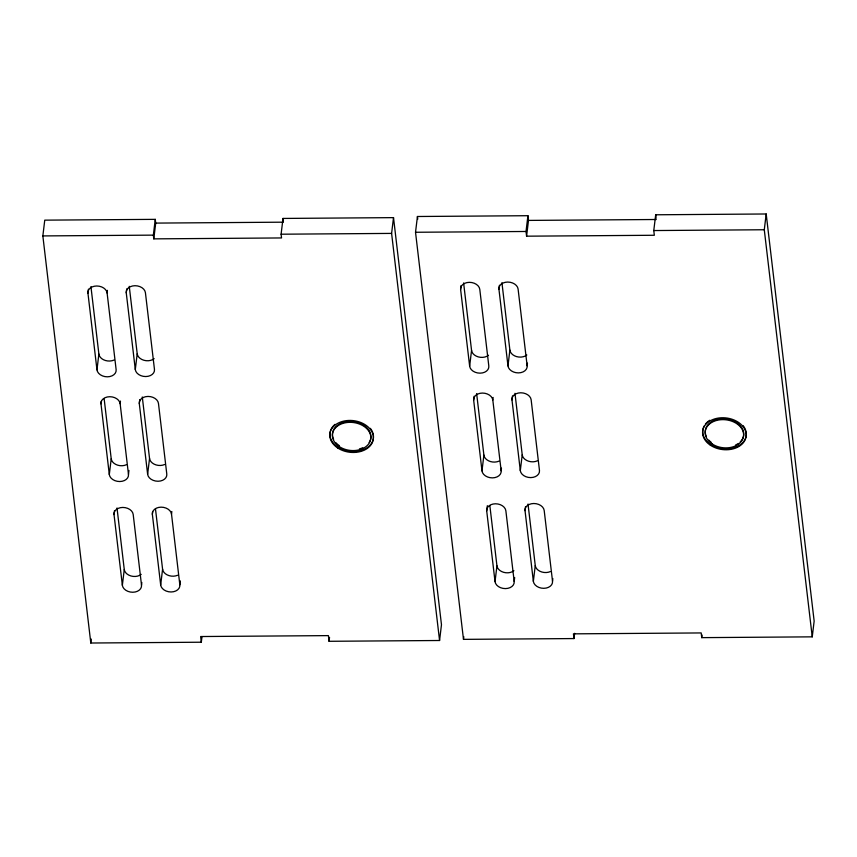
<?xml version="1.0" encoding="UTF-8"?>
<svg xmlns="http://www.w3.org/2000/svg" width="857" height="857" viewBox="0 0 857 857"><rect width="100%" height="100%" fill="white"/><g stroke="black" fill="none" stroke-linecap="round" stroke-linejoin="round"><path stroke-width="1.29" d="M42.85 235.921L44.757 220.153L155.256 219.36L155.706 223.099L153.789 238.867L281.546 237.946L281.096 234.207L283.014 218.439L393.513 217.635L441.473 624.732L439.566 640.5L329.067 641.293L328.392 635.615L200.645 636.537L201.309 642.214L90.81 643.018L42.85 235.921L153.349 235.129L155.256 219.36M107.414 290.362L107.104 292.987L116.134 369.678A9.652 7.027 6.9 0 1 107.382 376.812A9.652 7.027 6.9 0 1 96.97 369.817L87.939 293.126L88.41 289.184M96.97 369.817L98.876 354.048L90.938 286.613M128.946 470.45L128.475 474.392A9.652 7.027 6.9 0 1 119.723 481.527A9.652 7.027 6.9 0 1 109.31 474.532L100.987 403.851L101.297 401.226M126.258 292.848A9.652 7.027 6.9 0 1 135.01 285.713A9.652 7.027 6.9 0 1 145.422 292.708L154.464 369.399A9.652 7.027 6.9 0 1 145.711 376.544A9.652 7.027 6.9 0 1 135.299 369.538L126.258 292.848L126.74 288.905M109.31 474.532L111.217 458.763L104.126 398.559M90.81 643.018L91.292 639.076M128.475 474.392L120.141 403.711L120.462 401.087M141.834 582.492L141.512 585.117A9.652 7.027 6.9 0 1 132.771 592.251A9.652 7.027 6.9 0 1 122.358 585.256L114.024 514.575L114.506 510.633M135.299 369.538L137.206 353.77L129.257 286.334M139.305 403.572A9.652 7.027 6.9 0 1 148.057 396.437A9.652 7.027 6.9 0 1 158.47 403.443L166.794 474.114A9.652 7.027 6.9 0 1 158.052 481.248A9.652 7.027 6.9 0 1 147.629 474.253L139.305 403.572L139.787 399.63M122.358 585.256L124.265 569.487L117.013 507.976M147.629 474.253L149.547 458.484L142.294 396.973M180.324 580.896L179.841 584.838A9.652 7.027 6.9 0 1 171.089 591.973A9.652 7.027 6.9 0 1 160.677 584.977L152.353 514.307L152.675 511.672M160.677 584.977L162.584 569.209L155.492 509.004M179.841 584.838L171.518 514.168L171.829 511.533M201.309 642.214L201.952 636.965M329.067 641.293L329.538 637.351M439.566 640.5L391.606 233.404L393.513 217.635M415.527 232.268L417.434 216.5L527.933 215.707L528.49 220.41L526.584 236.178L654.33 235.268L653.773 230.554L655.691 214.786L766.19 213.982L814.15 621.079L812.243 636.847L701.744 637.64L701.187 632.937L573.44 633.848L573.986 638.561L463.487 639.365L415.527 232.268L526.027 231.476L527.933 215.707M460.616 289.473A9.652 7.027 6.9 0 1 469.357 282.339A9.652 7.027 6.9 0 1 479.781 289.334L488.811 366.025A9.652 7.027 6.9 0 1 480.059 373.159A9.652 7.027 6.9 0 1 469.647 366.164L460.616 289.473L461.087 285.531M469.647 366.164L471.554 350.395L463.616 282.96M501.463 468.104L501.152 470.739A9.652 7.027 6.9 0 1 492.4 477.874A9.652 7.027 6.9 0 1 481.988 470.879L473.664 400.198L474.135 396.255M527.451 363.122L527.141 365.746A9.652 7.027 6.9 0 1 518.389 372.891A9.652 7.027 6.9 0 1 507.976 365.885L498.935 289.195L499.417 285.252M481.988 470.879L483.894 455.11L476.642 393.588M463.487 639.365L463.808 636.73M501.152 470.739L492.818 400.058L493.139 397.434M514.671 577.522L514.189 581.464A9.652 7.027 6.9 0 1 505.448 588.598A9.652 7.027 6.9 0 1 495.035 581.603L486.701 510.922L487.344 505.673M507.976 365.885L509.883 350.117L501.934 282.681M511.983 399.919A9.652 7.027 6.9 0 1 520.735 392.785A9.652 7.027 6.9 0 1 531.147 399.791L539.471 470.461A9.652 7.027 6.9 0 1 530.729 477.595A9.652 7.027 6.9 0 1 520.306 470.6L511.983 399.919L512.465 395.977M495.035 581.603L496.942 565.834L489.85 505.63M520.306 470.6L522.224 454.831L514.971 393.32M552.84 578.561L552.519 581.185A9.652 7.027 6.9 0 1 543.767 588.32A9.652 7.027 6.9 0 1 533.354 581.325L525.03 510.654L525.502 506.712M533.354 581.325L535.261 565.556L528.019 504.045M573.986 638.561L574.629 633.312M701.744 637.64L702.054 635.016M812.243 636.847L764.283 229.751L766.19 213.982M155.706 223.099L283.453 222.177M528.49 220.41L656.237 219.499M653.773 230.554L764.283 229.751M281.096 234.207L391.606 233.404M655.691 214.786L656.098 218.321M526.027 231.476L526.584 236.178M527.141 365.746L518.099 289.055A9.652 7.027 6.9 0 0 507.687 282.06A9.652 7.027 6.9 0 0 498.935 289.195M552.519 581.185L544.195 510.515A9.652 7.027 6.9 0 0 533.782 503.509A9.652 7.027 6.9 0 0 525.03 510.654M514.189 581.464L505.866 510.783A9.652 7.027 6.9 0 0 495.453 503.787A9.652 7.027 6.9 0 0 486.701 510.922M417.434 216.5L417.745 219.146M283.014 218.439L283.303 220.935M153.349 235.129L153.789 238.867M141.512 585.117L133.189 514.436A9.652 7.027 6.9 0 0 122.776 507.44A9.652 7.027 6.9 0 0 114.024 514.575M100.987 403.851A9.652 7.027 6.9 0 1 109.728 396.716A9.652 7.027 6.9 0 1 120.141 403.711M87.939 293.126A9.652 7.027 6.9 0 1 96.691 285.992A9.652 7.027 6.9 0 1 107.104 292.987M152.353 514.307A9.652 7.027 6.9 0 1 161.105 507.162A9.652 7.027 6.9 0 1 171.518 514.168M141.212 574.361A9.652 7.027 6.9 0 1 130.95 575.968A9.652 7.027 6.9 0 1 124.265 569.487M126.311 464.773A9.652 7.027 6.9 0 1 111.217 458.763M113.97 360.069A9.652 7.027 6.9 0 1 98.876 354.048M177.678 575.229A9.652 7.027 6.9 0 1 162.584 569.209M164.64 464.505A9.652 7.027 6.9 0 1 149.547 458.484M154.153 358.655A9.652 7.027 6.9 0 1 143.89 360.261A9.652 7.027 6.9 0 1 137.206 353.77M513.889 570.708A9.652 7.027 6.9 0 1 503.627 572.315A9.652 7.027 6.9 0 1 496.942 565.834M498.988 461.12A9.652 7.027 6.9 0 1 483.894 455.11M488.501 355.28A9.652 7.027 6.9 0 1 478.238 356.887A9.652 7.027 6.9 0 1 471.554 350.395M550.355 571.576A9.652 7.027 6.9 0 1 535.261 565.556M537.307 460.852A9.652 7.027 6.9 0 1 522.224 454.831M526.83 355.002A9.652 7.027 6.9 0 1 516.567 356.608A9.652 7.027 6.9 0 1 509.883 350.117M473.664 400.198A9.652 7.027 6.9 0 1 482.405 393.063A9.652 7.027 6.9 0 1 492.818 400.058M373.416 435.41A21.875 15.919 6.9 0 1 345.135 450.428A21.875 15.919 6.9 0 1 335.012 424.354M370.342 428.339A21.875 15.919 6.9 0 1 373.256 434.37M333.619 439.362A19.304 14.044 6.9 0 1 352.548 421.537A19.304 14.044 6.9 0 1 369.131 442.523M362.725 447.74A19.304 14.044 6.9 0 1 359.437 448.907M339.329 445.661A19.304 14.044 6.9 0 1 335.944 442.758M746.211 432.731A21.875 15.919 6.9 0 1 721.401 448.522A21.875 15.919 6.9 0 1 704.186 425.94M705.386 424.119A21.875 15.919 6.9 0 1 709.778 420.273M743.137 425.661A21.875 15.919 6.9 0 1 746.04 431.682M706.414 436.674A19.304 14.044 6.9 0 1 727.015 419.052A19.304 14.044 6.9 0 1 740.244 441.869M738.38 443.423A19.304 14.044 6.9 0 1 735.52 445.062M711.192 442.308A19.304 14.044 6.9 0 1 708.728 440.07M337.572 447.89A21.875 15.919 6.9 0 0 373.063 440.444A21.875 15.919 6.9 0 0 344.15 421.012A21.875 15.919 6.9 0 0 337.572 447.89M710.367 445.201A21.875 15.919 6.9 0 0 745.847 437.756A21.875 15.919 6.9 0 0 716.945 418.323A21.875 15.919 6.9 0 0 710.367 445.201M712.017 443.851A19.304 14.044 6.9 0 0 743.33 437.284A19.304 14.044 6.9 0 0 717.823 420.144A19.304 14.044 6.9 0 0 712.017 443.851M339.222 446.54A19.304 14.044 6.9 0 0 370.535 439.973A19.304 14.044 6.9 0 0 345.028 422.833A19.304 14.044 6.9 0 0 339.222 446.54"/></g></svg>
